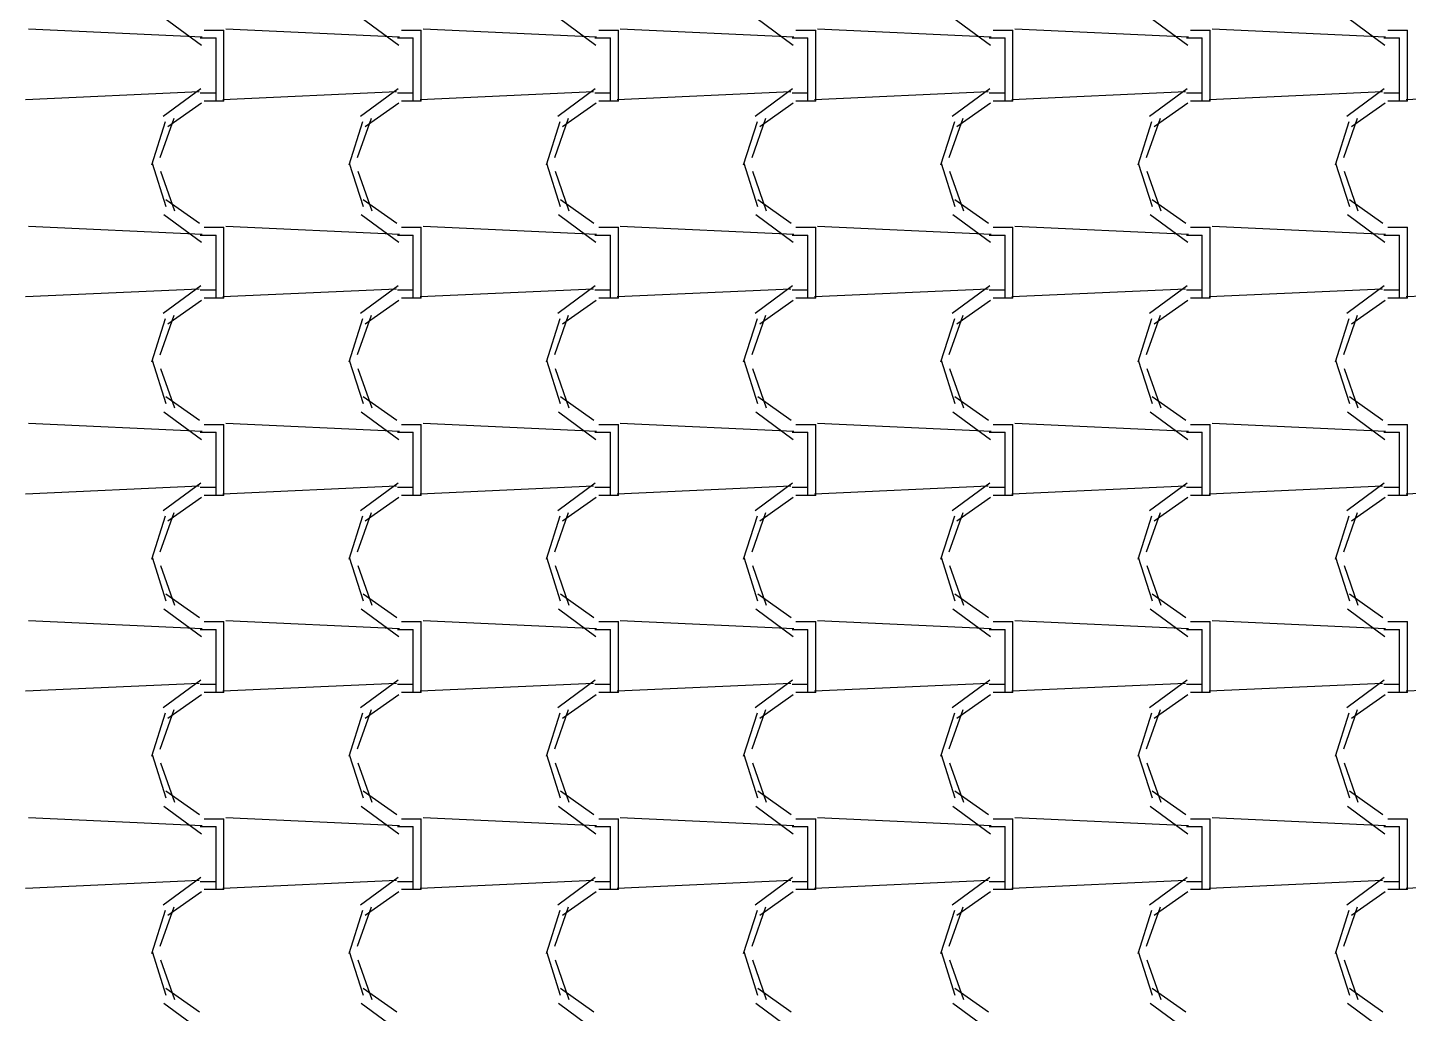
# Model space of a CAD drawing. Header units: millimetres. Extents: x -336 to -33, y -135 to 770.
# Drawn here: x -304.576 to -302.476, y 720.621 to 722.121 of the extents above; entities that cross this region are included whole.
import ezdxf

# ---------------------------------------------------------------- set-up
doc = ezdxf.new("R2010")
doc.units = ezdxf.units.MM
doc.header["$LTSCALE"] = 50
doc.header["$MEASUREMENT"] = 0
doc.layers.add('-HIDRO', color=8, linetype='CONTINUOUS')

msp = doc.modelspace()

# ---------------------------------------------------------------- linework, layer by layer
at = {"layer": '-HIDRO', "linetype": 'Continuous'}
for p, q in [((-304.3686, 722.136), (-304.3116, 722.094)), ((-304.0686, 722.136), (-304.0116, 722.094)), ((-303.7686, 722.136), (-303.7116, 722.094)), ((-303.4686, 722.136), (-303.4116, 722.094)), ((-303.1686, 722.136), (-303.1116, 722.094)), ((-302.8686, 722.136), (-302.8116, 722.094)), ((-302.5686, 722.136), (-302.5116, 722.094)), ((-304.3106, 722.106), (-304.5746, 722.118)), ((-304.3074, 722.1169), (-304.2774, 722.1169)), ((-304.2774, 722.0209), (-304.2774, 722.1169)), ((-304.0106, 722.106), (-304.2746, 722.118)), ((-304.0074, 722.1169), (-303.9774, 722.1169)), ((-303.9774, 722.0209), (-303.9774, 722.1169)), ((-303.7106, 722.106), (-303.9746, 722.118)), ((-303.7074, 722.1169), (-303.6774, 722.1169)), ((-303.6774, 722.0209), (-303.6774, 722.1169)), ((-303.4106, 722.106), (-303.6746, 722.118)), ((-303.4074, 722.1169), (-303.3774, 722.1169)), ((-303.3774, 722.0209), (-303.3774, 722.1169)), ((-303.1106, 722.106), (-303.3746, 722.118)), ((-303.1074, 722.1169), (-303.0774, 722.1169)), ((-303.0774, 722.0209), (-303.0774, 722.1169)), ((-302.8106, 722.106), (-303.0746, 722.118)), ((-302.8074, 722.1169), (-302.7774, 722.1169)), ((-302.7774, 722.0209), (-302.7774, 722.1169)), ((-302.5106, 722.106), (-302.7746, 722.118)), ((-302.5074, 722.1169), (-302.4774, 722.1169)), ((-302.4774, 722.0209), (-302.4774, 722.1169)), ((-304.3134, 722.1049), (-304.2894, 722.1049)), ((-304.2894, 722.0209), (-304.2894, 722.1049)), ((-304.0134, 722.1049), (-303.9894, 722.1049)), ((-303.9894, 722.0209), (-303.9894, 722.1049)), ((-303.7134, 722.1049), (-303.6894, 722.1049)), ((-303.6894, 722.0209), (-303.6894, 722.1049)), ((-303.4134, 722.1049), (-303.3894, 722.1049)), ((-303.3894, 722.0209), (-303.3894, 722.1049)), ((-303.1134, 722.1049), (-303.0894, 722.1049)), ((-303.0894, 722.0209), (-303.0894, 722.1049)), ((-302.8134, 722.1049), (-302.7894, 722.1049)), ((-302.7894, 722.0209), (-302.7894, 722.1049)), ((-302.5134, 722.1049), (-302.4894, 722.1049)), ((-302.4894, 722.0209), (-302.4894, 722.1049)), ((-304.3152, 722.0228), (-304.5792, 722.0108)), ((-304.3126, 722.0275), (-304.3696, 721.9855)), ((-304.0152, 722.0228), (-304.2792, 722.0108)), ((-304.0126, 722.0275), (-304.0696, 721.9855)), ((-303.7152, 722.0228), (-303.9792, 722.0108)), ((-303.7126, 722.0275), (-303.7696, 721.9855)), ((-303.4152, 722.0228), (-303.6792, 722.0108)), ((-303.4126, 722.0275), (-303.4696, 721.9855)), ((-303.1152, 722.0228), (-303.3792, 722.0108)), ((-303.1126, 722.0275), (-303.1696, 721.9855)), ((-302.8152, 722.0228), (-303.0792, 722.0108)), ((-302.8126, 722.0275), (-302.8696, 721.9855)), ((-302.5152, 722.0228), (-302.7792, 722.0108)), ((-302.5126, 722.0275), (-302.5696, 721.9855)), ((-302.2152, 722.0228), (-302.4792, 722.0108)), ((-304.3115, 722.0054), (-304.3625, 721.9694)), ((-304.2894, 722.0209), (-304.3134, 722.0209)), ((-304.2774, 722.0089), (-304.3074, 722.0089)), ((-304.2894, 722.0089), (-304.2894, 722.0209)), ((-304.2774, 722.0089), (-304.2774, 722.0209)), ((-304.0115, 722.0054), (-304.0625, 721.9694)), ((-303.9894, 722.0209), (-304.0134, 722.0209)), ((-303.9774, 722.0089), (-304.0074, 722.0089)), ((-303.9894, 722.0089), (-303.9894, 722.0209)), ((-303.9774, 722.0089), (-303.9774, 722.0209)), ((-303.7115, 722.0054), (-303.7625, 721.9694)), ((-303.6894, 722.0209), (-303.7134, 722.0209)), ((-303.6774, 722.0089), (-303.7074, 722.0089)), ((-303.6894, 722.0089), (-303.6894, 722.0209)), ((-303.6774, 722.0089), (-303.6774, 722.0209)), ((-303.4115, 722.0054), (-303.4625, 721.9694)), ((-303.3894, 722.0209), (-303.4134, 722.0209)), ((-303.3774, 722.0089), (-303.4074, 722.0089)), ((-303.3894, 722.0089), (-303.3894, 722.0209)), ((-303.3774, 722.0089), (-303.3774, 722.0209)), ((-303.1115, 722.0054), (-303.1625, 721.9694)), ((-303.0894, 722.0209), (-303.1134, 722.0209)), ((-303.0774, 722.0089), (-303.1074, 722.0089)), ((-303.0894, 722.0089), (-303.0894, 722.0209)), ((-303.0774, 722.0089), (-303.0774, 722.0209)), ((-302.8115, 722.0054), (-302.8625, 721.9694)), ((-302.7894, 722.0209), (-302.8134, 722.0209)), ((-302.7774, 722.0089), (-302.8074, 722.0089)), ((-302.7894, 722.0089), (-302.7894, 722.0209)), ((-302.7774, 722.0089), (-302.7774, 722.0209)), ((-302.5115, 722.0054), (-302.5625, 721.9694)), ((-302.4894, 722.0209), (-302.5134, 722.0209)), ((-302.4774, 722.0089), (-302.5074, 722.0089)), ((-302.4894, 722.0089), (-302.4894, 722.0209)), ((-302.4774, 722.0089), (-302.4774, 722.0209)), ((-304.3537, 721.9824), (-304.3747, 721.9224)), ((-304.0537, 721.9824), (-304.0747, 721.9224)), ((-303.7537, 721.9825), (-303.7747, 721.9225)), ((-303.4537, 721.9825), (-303.4747, 721.9225)), ((-303.1537, 721.9825), (-303.1747, 721.9225)), ((-302.8537, 721.9825), (-302.8747, 721.9225)), ((-302.5537, 721.9825), (-302.5747, 721.9225)), ((-304.3666, 721.9774), (-304.3876, 721.9114)), ((-304.0665, 721.9774), (-304.0875, 721.9114)), ((-303.7665, 721.9774), (-303.7875, 721.9114)), ((-303.4665, 721.9774), (-303.4875, 721.9114)), ((-303.1665, 721.9774), (-303.1875, 721.9114)), ((-302.8665, 721.9774), (-302.8875, 721.9114)), ((-302.5665, 721.9774), (-302.5875, 721.9114)), ((-304.3868, 721.9146), (-304.3658, 721.8486)), ((-304.3737, 721.902), (-304.3527, 721.842)), ((-304.0868, 721.9146), (-304.0658, 721.8486)), ((-304.0737, 721.902), (-304.0527, 721.842)), ((-303.7868, 721.9146), (-303.7658, 721.8486)), ((-303.7737, 721.902), (-303.7527, 721.842)), ((-303.4868, 721.9146), (-303.4658, 721.8486)), ((-303.4737, 721.902), (-303.4527, 721.842)), ((-303.1868, 721.9146), (-303.1658, 721.8486)), ((-303.1737, 721.902), (-303.1527, 721.842)), ((-302.8868, 721.9146), (-302.8658, 721.8486)), ((-302.8737, 721.902), (-302.8527, 721.842)), ((-302.5868, 721.9146), (-302.5658, 721.8486)), ((-302.5737, 721.902), (-302.5527, 721.842)), ((-304.3656, 721.8592), (-304.3146, 721.8232)), ((-304.0656, 721.8592), (-304.0146, 721.8232)), ((-303.7656, 721.8592), (-303.7146, 721.8232)), ((-303.4656, 721.8592), (-303.4146, 721.8232)), ((-303.1656, 721.8592), (-303.1146, 721.8232)), ((-302.8656, 721.8592), (-302.8146, 721.8232)), ((-302.5656, 721.8592), (-302.5146, 721.8232)), ((-304.3686, 721.836), (-304.3116, 721.794)), ((-304.0686, 721.836), (-304.0116, 721.794)), ((-303.7686, 721.836), (-303.7116, 721.794)), ((-303.4686, 721.836), (-303.4116, 721.794)), ((-303.1686, 721.836), (-303.1116, 721.794)), ((-302.8686, 721.836), (-302.8116, 721.794)), ((-302.5686, 721.836), (-302.5116, 721.794)), ((-304.3106, 721.806), (-304.5746, 721.818)), ((-304.3074, 721.8169), (-304.2774, 721.8169)), ((-304.2774, 721.7209), (-304.2774, 721.8169)), ((-304.0106, 721.806), (-304.2746, 721.818)), ((-304.0074, 721.8169), (-303.9774, 721.8169)), ((-303.9774, 721.7209), (-303.9774, 721.8169)), ((-303.7106, 721.806), (-303.9746, 721.818)), ((-303.7074, 721.8169), (-303.6774, 721.8169)), ((-303.6774, 721.7209), (-303.6774, 721.8169)), ((-303.4106, 721.806), (-303.6746, 721.818)), ((-303.4074, 721.8169), (-303.3774, 721.8169)), ((-303.3774, 721.7209), (-303.3774, 721.8169)), ((-303.1106, 721.806), (-303.3746, 721.818)), ((-303.1074, 721.8169), (-303.0774, 721.8169)), ((-303.0774, 721.7209), (-303.0774, 721.8169)), ((-302.8106, 721.806), (-303.0746, 721.818)), ((-302.8074, 721.8169), (-302.7774, 721.8169)), ((-302.7774, 721.7209), (-302.7774, 721.8169)), ((-302.5106, 721.806), (-302.7746, 721.818)), ((-302.5074, 721.8169), (-302.4774, 721.8169)), ((-302.4774, 721.7209), (-302.4774, 721.8169)), ((-304.3134, 721.8049), (-304.2894, 721.8049)), ((-304.2894, 721.7209), (-304.2894, 721.8049)), ((-304.0134, 721.8049), (-303.9894, 721.8049)), ((-303.9894, 721.7209), (-303.9894, 721.8049)), ((-303.7134, 721.8049), (-303.6894, 721.8049)), ((-303.6894, 721.7209), (-303.6894, 721.8049)), ((-303.4134, 721.8049), (-303.3894, 721.8049)), ((-303.3894, 721.7209), (-303.3894, 721.8049)), ((-303.1134, 721.8049), (-303.0894, 721.8049)), ((-303.0894, 721.7209), (-303.0894, 721.8049)), ((-302.8134, 721.8049), (-302.7894, 721.8049)), ((-302.7894, 721.7209), (-302.7894, 721.8049)), ((-302.5134, 721.8049), (-302.4894, 721.8049)), ((-302.4894, 721.7209), (-302.4894, 721.8049)), ((-304.3152, 721.7228), (-304.5792, 721.7108)), ((-304.3126, 721.7275), (-304.3696, 721.6855)), ((-304.2894, 721.7209), (-304.3134, 721.7209)), ((-304.2774, 721.7089), (-304.3074, 721.7089)), ((-304.2894, 721.7089), (-304.2894, 721.7209)), ((-304.0152, 721.7228), (-304.2792, 721.7108)), ((-304.2774, 721.7089), (-304.2774, 721.7209)), ((-304.0126, 721.7275), (-304.0696, 721.6855)), ((-303.9894, 721.7209), (-304.0134, 721.7209)), ((-303.9774, 721.7089), (-304.0074, 721.7089)), ((-303.9894, 721.7089), (-303.9894, 721.7209)), ((-303.7152, 721.7228), (-303.9792, 721.7108)), ((-303.9774, 721.7089), (-303.9774, 721.7209)), ((-303.7126, 721.7275), (-303.7696, 721.6855)), ((-303.6894, 721.7209), (-303.7134, 721.7209)), ((-303.6774, 721.7089), (-303.7074, 721.7089)), ((-303.6894, 721.7089), (-303.6894, 721.7209)), ((-303.4152, 721.7228), (-303.6792, 721.7108)), ((-303.6774, 721.7089), (-303.6774, 721.7209)), ((-303.4126, 721.7275), (-303.4696, 721.6855)), ((-303.3894, 721.7209), (-303.4134, 721.7209)), ((-303.3774, 721.7089), (-303.4074, 721.7089)), ((-303.3894, 721.7089), (-303.3894, 721.7209)), ((-303.1152, 721.7228), (-303.3792, 721.7108)), ((-303.3774, 721.7089), (-303.3774, 721.7209)), ((-303.1126, 721.7275), (-303.1696, 721.6855)), ((-303.0894, 721.7209), (-303.1134, 721.7209)), ((-303.0774, 721.7089), (-303.1074, 721.7089)), ((-303.0894, 721.7089), (-303.0894, 721.7209)), ((-302.8152, 721.7228), (-303.0792, 721.7108)), ((-303.0774, 721.7089), (-303.0774, 721.7209)), ((-302.8126, 721.7275), (-302.8696, 721.6855)), ((-302.7894, 721.7209), (-302.8134, 721.7209)), ((-302.7774, 721.7089), (-302.8074, 721.7089)), ((-302.7894, 721.7089), (-302.7894, 721.7209)), ((-302.5152, 721.7228), (-302.7792, 721.7108)), ((-302.7774, 721.7089), (-302.7774, 721.7209)), ((-302.5126, 721.7275), (-302.5696, 721.6855)), ((-302.4894, 721.7209), (-302.5134, 721.7209)), ((-302.4774, 721.7089), (-302.5074, 721.7089)), ((-302.4894, 721.7089), (-302.4894, 721.7209)), ((-302.2152, 721.7228), (-302.4792, 721.7108)), ((-302.4774, 721.7089), (-302.4774, 721.7209)), ((-304.3115, 721.7054), (-304.3625, 721.6694)), ((-304.0115, 721.7054), (-304.0625, 721.6694)), ((-303.7115, 721.7054), (-303.7625, 721.6694)), ((-303.4115, 721.7054), (-303.4625, 721.6694)), ((-303.1115, 721.7054), (-303.1625, 721.6694)), ((-302.8115, 721.7054), (-302.8625, 721.6694)), ((-302.5115, 721.7054), (-302.5625, 721.6694)), ((-304.3666, 721.6774), (-304.3876, 721.6114)), ((-304.3537, 721.6824), (-304.3747, 721.6224)), ((-304.0665, 721.6774), (-304.0875, 721.6114)), ((-304.0537, 721.6825), (-304.0747, 721.6225)), ((-303.7665, 721.6774), (-303.7875, 721.6114)), ((-303.7537, 721.6825), (-303.7747, 721.6225)), ((-303.4665, 721.6774), (-303.4875, 721.6114)), ((-303.4537, 721.6825), (-303.4747, 721.6225)), ((-303.1665, 721.6774), (-303.1875, 721.6114)), ((-303.1537, 721.6825), (-303.1747, 721.6225)), ((-302.8665, 721.6774), (-302.8875, 721.6114)), ((-302.8537, 721.6825), (-302.8747, 721.6225)), ((-302.5665, 721.6774), (-302.5875, 721.6114)), ((-302.5537, 721.6825), (-302.5747, 721.6225)), ((-304.3868, 721.6146), (-304.3658, 721.5486)), ((-304.0868, 721.6146), (-304.0658, 721.5486)), ((-303.7868, 721.6146), (-303.7658, 721.5486)), ((-303.4868, 721.6146), (-303.4658, 721.5486)), ((-303.1868, 721.6146), (-303.1658, 721.5486)), ((-302.8868, 721.6146), (-302.8658, 721.5486)), ((-302.5868, 721.6146), (-302.5658, 721.5486)), ((-304.3737, 721.602), (-304.3527, 721.542)), ((-304.0737, 721.602), (-304.0527, 721.542)), ((-303.7737, 721.602), (-303.7527, 721.542)), ((-303.4737, 721.602), (-303.4527, 721.542)), ((-303.1737, 721.602), (-303.1527, 721.542)), ((-302.8737, 721.602), (-302.8527, 721.542)), ((-302.5737, 721.602), (-302.5527, 721.542)), ((-304.3656, 721.5592), (-304.3146, 721.5232)), ((-304.0656, 721.5592), (-304.0146, 721.5232)), ((-303.7656, 721.5592), (-303.7146, 721.5232)), ((-303.4656, 721.5592), (-303.4146, 721.5232)), ((-303.1656, 721.5592), (-303.1146, 721.5232)), ((-302.8656, 721.5592), (-302.8146, 721.5232)), ((-302.5656, 721.5592), (-302.5146, 721.5232)), ((-304.3686, 721.536), (-304.3116, 721.494)), ((-304.0686, 721.536), (-304.0116, 721.494)), ((-303.7686, 721.536), (-303.7116, 721.494)), ((-303.4686, 721.536), (-303.4116, 721.494)), ((-303.1686, 721.536), (-303.1116, 721.494)), ((-302.8686, 721.536), (-302.8116, 721.494)), ((-302.5686, 721.536), (-302.5116, 721.494)), ((-304.3106, 721.506), (-304.5746, 721.518)), ((-304.3134, 721.5049), (-304.2894, 721.5049)), ((-304.3074, 721.5169), (-304.2774, 721.5169)), ((-304.2894, 721.4209), (-304.2894, 721.5049)), ((-304.2774, 721.4209), (-304.2774, 721.5169)), ((-304.0106, 721.506), (-304.2746, 721.518)), ((-304.0134, 721.5049), (-303.9894, 721.5049)), ((-304.0074, 721.5169), (-303.9774, 721.5169)), ((-303.9894, 721.4209), (-303.9894, 721.5049)), ((-303.9774, 721.4209), (-303.9774, 721.5169)), ((-303.7106, 721.506), (-303.9746, 721.518)), ((-303.7134, 721.5049), (-303.6894, 721.5049)), ((-303.7074, 721.5169), (-303.6774, 721.5169)), ((-303.6894, 721.4209), (-303.6894, 721.5049)), ((-303.6774, 721.4209), (-303.6774, 721.5169)), ((-303.4106, 721.506), (-303.6746, 721.518)), ((-303.4134, 721.5049), (-303.3894, 721.5049)), ((-303.4074, 721.5169), (-303.3774, 721.5169)), ((-303.3894, 721.4209), (-303.3894, 721.5049)), ((-303.3774, 721.4209), (-303.3774, 721.5169)), ((-303.1106, 721.506), (-303.3746, 721.518)), ((-303.1134, 721.5049), (-303.0894, 721.5049)), ((-303.1074, 721.5169), (-303.0774, 721.5169)), ((-303.0894, 721.4209), (-303.0894, 721.5049)), ((-303.0774, 721.4209), (-303.0774, 721.5169)), ((-302.8106, 721.506), (-303.0746, 721.518)), ((-302.8134, 721.5049), (-302.7894, 721.5049)), ((-302.8074, 721.5169), (-302.7774, 721.5169)), ((-302.7894, 721.4209), (-302.7894, 721.5049)), ((-302.7774, 721.4209), (-302.7774, 721.5169)), ((-302.5106, 721.506), (-302.7746, 721.518)), ((-302.5134, 721.5049), (-302.4894, 721.5049)), ((-302.5074, 721.5169), (-302.4774, 721.5169)), ((-302.4894, 721.4209), (-302.4894, 721.5049)), ((-302.4774, 721.4209), (-302.4774, 721.5169)), ((-304.3152, 721.4228), (-304.5792, 721.4108)), ((-304.3126, 721.4275), (-304.3696, 721.3855)), ((-304.2894, 721.4209), (-304.3134, 721.4209)), ((-304.2894, 721.4089), (-304.2894, 721.4209)), ((-304.0152, 721.4228), (-304.2792, 721.4108)), ((-304.2774, 721.4089), (-304.2774, 721.4209)), ((-304.0126, 721.4275), (-304.0696, 721.3855)), ((-303.9894, 721.4209), (-304.0134, 721.4209)), ((-303.9894, 721.4089), (-303.9894, 721.4209)), ((-303.7152, 721.4228), (-303.9792, 721.4108)), ((-303.9774, 721.4089), (-303.9774, 721.4209)), ((-303.7126, 721.4275), (-303.7696, 721.3855)), ((-303.6894, 721.4209), (-303.7134, 721.4209)), ((-303.6894, 721.4089), (-303.6894, 721.4209)), ((-303.4152, 721.4228), (-303.6792, 721.4108)), ((-303.6774, 721.4089), (-303.6774, 721.4209)), ((-303.4126, 721.4275), (-303.4696, 721.3855)), ((-303.3894, 721.4209), (-303.4134, 721.4209)), ((-303.3894, 721.4089), (-303.3894, 721.4209)), ((-303.1152, 721.4228), (-303.3792, 721.4108)), ((-303.3774, 721.4089), (-303.3774, 721.4209)), ((-303.1126, 721.4275), (-303.1696, 721.3855)), ((-303.0894, 721.4209), (-303.1134, 721.4209)), ((-303.0894, 721.4089), (-303.0894, 721.4209)), ((-302.8152, 721.4228), (-303.0792, 721.4108)), ((-303.0774, 721.4089), (-303.0774, 721.4209)), ((-302.8126, 721.4275), (-302.8696, 721.3855)), ((-302.7894, 721.4209), (-302.8134, 721.4209)), ((-302.7894, 721.4089), (-302.7894, 721.4209)), ((-302.5152, 721.4228), (-302.7792, 721.4108)), ((-302.7774, 721.4089), (-302.7774, 721.4209)), ((-302.5126, 721.4275), (-302.5696, 721.3855)), ((-302.4894, 721.4209), (-302.5134, 721.4209)), ((-302.4894, 721.4089), (-302.4894, 721.4209)), ((-302.2152, 721.4228), (-302.4792, 721.4108)), ((-302.4774, 721.4089), (-302.4774, 721.4209)), ((-304.3115, 721.4054), (-304.3625, 721.3694)), ((-304.2774, 721.4089), (-304.3074, 721.4089)), ((-304.0115, 721.4054), (-304.0625, 721.3694)), ((-303.9774, 721.4089), (-304.0074, 721.4089)), ((-303.7115, 721.4054), (-303.7625, 721.3694)), ((-303.6774, 721.4089), (-303.7074, 721.4089)), ((-303.4115, 721.4054), (-303.4625, 721.3694)), ((-303.3774, 721.4089), (-303.4074, 721.4089)), ((-303.1115, 721.4054), (-303.1625, 721.3694)), ((-303.0774, 721.4089), (-303.1074, 721.4089)), ((-302.8115, 721.4054), (-302.8625, 721.3694)), ((-302.7774, 721.4089), (-302.8074, 721.4089)), ((-302.5115, 721.4054), (-302.5625, 721.3694)), ((-302.4774, 721.4089), (-302.5074, 721.4089)), ((-304.3666, 721.3774), (-304.3876, 721.3114)), ((-304.3537, 721.3824), (-304.3747, 721.3224)), ((-304.0665, 721.3774), (-304.0875, 721.3114)), ((-304.0537, 721.3825), (-304.0747, 721.3225)), ((-303.7665, 721.3774), (-303.7875, 721.3114)), ((-303.7537, 721.3825), (-303.7747, 721.3225)), ((-303.4665, 721.3774), (-303.4875, 721.3114)), ((-303.4537, 721.3825), (-303.4747, 721.3225)), ((-303.1665, 721.3774), (-303.1875, 721.3114)), ((-303.1537, 721.3825), (-303.1747, 721.3225)), ((-302.8665, 721.3774), (-302.8875, 721.3114)), ((-302.8537, 721.3825), (-302.8747, 721.3225)), ((-302.5665, 721.3774), (-302.5875, 721.3114)), ((-302.5537, 721.3825), (-302.5747, 721.3225)), ((-304.3868, 721.3146), (-304.3658, 721.2486)), ((-304.0868, 721.3146), (-304.0658, 721.2486)), ((-303.7868, 721.3146), (-303.7658, 721.2486)), ((-303.4868, 721.3146), (-303.4658, 721.2486)), ((-303.1868, 721.3146), (-303.1658, 721.2486)), ((-302.8868, 721.3146), (-302.8658, 721.2486)), ((-302.5868, 721.3146), (-302.5658, 721.2486)), ((-304.3737, 721.302), (-304.3527, 721.242)), ((-304.0737, 721.302), (-304.0527, 721.242)), ((-303.7737, 721.302), (-303.7527, 721.242)), ((-303.4737, 721.302), (-303.4527, 721.242)), ((-303.1737, 721.302), (-303.1527, 721.242)), ((-302.8737, 721.302), (-302.8527, 721.242)), ((-302.5737, 721.302), (-302.5527, 721.242)), ((-304.3656, 721.2592), (-304.3146, 721.2232)), ((-304.0656, 721.2592), (-304.0146, 721.2232)), ((-303.7656, 721.2592), (-303.7146, 721.2232)), ((-303.4656, 721.2592), (-303.4146, 721.2232)), ((-303.1656, 721.2592), (-303.1146, 721.2232)), ((-302.8656, 721.2592), (-302.8146, 721.2232)), ((-302.5656, 721.2592), (-302.5146, 721.2232)), ((-304.3686, 721.236), (-304.3116, 721.194)), ((-304.0686, 721.236), (-304.0116, 721.194)), ((-303.7686, 721.236), (-303.7116, 721.194)), ((-303.4686, 721.236), (-303.4116, 721.194)), ((-303.1686, 721.236), (-303.1116, 721.194)), ((-302.8686, 721.236), (-302.8116, 721.194)), ((-302.5686, 721.236), (-302.5116, 721.194)), ((-304.3106, 721.206), (-304.5746, 721.218)), ((-304.3134, 721.2049), (-304.2894, 721.2049)), ((-304.3074, 721.2169), (-304.2774, 721.2169)), ((-304.2894, 721.1209), (-304.2894, 721.2049)), ((-304.2774, 721.1209), (-304.2774, 721.2169)), ((-304.0106, 721.206), (-304.2746, 721.218)), ((-304.0134, 721.2049), (-303.9894, 721.2049)), ((-304.0074, 721.2169), (-303.9774, 721.2169)), ((-303.9894, 721.1209), (-303.9894, 721.2049)), ((-303.9774, 721.1209), (-303.9774, 721.2169)), ((-303.7106, 721.206), (-303.9746, 721.218)), ((-303.7134, 721.2049), (-303.6894, 721.2049)), ((-303.7074, 721.2169), (-303.6774, 721.2169)), ((-303.6894, 721.1209), (-303.6894, 721.2049)), ((-303.6774, 721.1209), (-303.6774, 721.2169)), ((-303.4106, 721.206), (-303.6746, 721.218)), ((-303.4134, 721.2049), (-303.3894, 721.2049)), ((-303.4074, 721.2169), (-303.3774, 721.2169)), ((-303.3894, 721.1209), (-303.3894, 721.2049)), ((-303.3774, 721.1209), (-303.3774, 721.2169)), ((-303.1106, 721.206), (-303.3746, 721.218)), ((-303.1134, 721.2049), (-303.0894, 721.2049)), ((-303.1074, 721.2169), (-303.0774, 721.2169)), ((-303.0894, 721.1209), (-303.0894, 721.2049)), ((-303.0774, 721.1209), (-303.0774, 721.2169)), ((-302.8106, 721.206), (-303.0746, 721.218)), ((-302.8134, 721.2049), (-302.7894, 721.2049)), ((-302.8074, 721.2169), (-302.7774, 721.2169)), ((-302.7894, 721.1209), (-302.7894, 721.2049)), ((-302.7774, 721.1209), (-302.7774, 721.2169)), ((-302.5106, 721.206), (-302.7746, 721.218)), ((-302.5134, 721.2049), (-302.4894, 721.2049)), ((-302.5074, 721.2169), (-302.4774, 721.2169)), ((-302.4894, 721.1209), (-302.4894, 721.2049)), ((-302.4774, 721.1209), (-302.4774, 721.2169)), ((-304.3152, 721.1228), (-304.5792, 721.1108)), ((-304.3126, 721.1275), (-304.3696, 721.0855)), ((-304.2894, 721.1209), (-304.3134, 721.1209)), ((-304.2894, 721.1089), (-304.2894, 721.1209)), ((-304.0152, 721.1228), (-304.2792, 721.1108)), ((-304.2774, 721.1089), (-304.2774, 721.1209)), ((-304.0126, 721.1275), (-304.0696, 721.0855)), ((-303.9894, 721.1209), (-304.0134, 721.1209)), ((-303.9894, 721.1089), (-303.9894, 721.1209)), ((-303.7152, 721.1228), (-303.9792, 721.1108)), ((-303.9774, 721.1089), (-303.9774, 721.1209)), ((-303.7126, 721.1275), (-303.7696, 721.0855)), ((-303.6894, 721.1209), (-303.7134, 721.1209)), ((-303.6894, 721.1089), (-303.6894, 721.1209)), ((-303.4152, 721.1228), (-303.6792, 721.1108)), ((-303.6774, 721.1089), (-303.6774, 721.1209)), ((-303.4126, 721.1275), (-303.4696, 721.0855)), ((-303.3894, 721.1209), (-303.4134, 721.1209)), ((-303.3894, 721.1089), (-303.3894, 721.1209)), ((-303.1152, 721.1228), (-303.3792, 721.1108)), ((-303.3774, 721.1089), (-303.3774, 721.1209)), ((-303.1126, 721.1275), (-303.1696, 721.0855)), ((-303.0894, 721.1209), (-303.1134, 721.1209)), ((-303.0894, 721.1089), (-303.0894, 721.1209)), ((-302.8152, 721.1228), (-303.0792, 721.1108)), ((-303.0774, 721.1089), (-303.0774, 721.1209)), ((-302.8126, 721.1275), (-302.8696, 721.0855)), ((-302.7894, 721.1209), (-302.8134, 721.1209)), ((-302.7894, 721.1089), (-302.7894, 721.1209)), ((-302.5152, 721.1228), (-302.7792, 721.1108)), ((-302.7774, 721.1089), (-302.7774, 721.1209)), ((-302.5126, 721.1275), (-302.5696, 721.0855)), ((-302.4894, 721.1209), (-302.5134, 721.1209)), ((-302.4894, 721.1089), (-302.4894, 721.1209)), ((-302.2152, 721.1228), (-302.4792, 721.1108)), ((-302.4774, 721.1089), (-302.4774, 721.1209)), ((-304.3115, 721.1054), (-304.3625, 721.0694)), ((-304.2774, 721.1089), (-304.3074, 721.1089)), ((-304.0115, 721.1054), (-304.0625, 721.0694)), ((-303.9774, 721.1089), (-304.0074, 721.1089)), ((-303.7115, 721.1054), (-303.7625, 721.0694)), ((-303.6774, 721.1089), (-303.7074, 721.1089)), ((-303.4115, 721.1054), (-303.4625, 721.0694)), ((-303.3774, 721.1089), (-303.4074, 721.1089)), ((-303.1115, 721.1054), (-303.1625, 721.0694)), ((-303.0774, 721.1089), (-303.1074, 721.1089)), ((-302.8115, 721.1054), (-302.8625, 721.0694)), ((-302.7774, 721.1089), (-302.8074, 721.1089)), ((-302.5115, 721.1054), (-302.5625, 721.0694)), ((-302.4774, 721.1089), (-302.5074, 721.1089)), ((-304.3666, 721.0774), (-304.3876, 721.0114)), ((-304.3537, 721.0824), (-304.3747, 721.0224)), ((-304.0665, 721.0774), (-304.0875, 721.0114)), ((-304.0537, 721.0825), (-304.0747, 721.0225)), ((-303.7665, 721.0774), (-303.7875, 721.0114)), ((-303.7537, 721.0825), (-303.7747, 721.0225)), ((-303.4665, 721.0774), (-303.4875, 721.0114)), ((-303.4537, 721.0825), (-303.4747, 721.0225)), ((-303.1665, 721.0774), (-303.1875, 721.0114)), ((-303.1537, 721.0825), (-303.1747, 721.0225)), ((-302.8665, 721.0774), (-302.8875, 721.0114)), ((-302.8537, 721.0825), (-302.8747, 721.0225)), ((-302.5665, 721.0774), (-302.5875, 721.0114)), ((-302.5537, 721.0825), (-302.5747, 721.0225)), ((-304.3868, 721.0146), (-304.3658, 720.9486)), ((-304.0868, 721.0146), (-304.0658, 720.9486)), ((-303.7868, 721.0146), (-303.7658, 720.9486)), ((-303.4868, 721.0146), (-303.4658, 720.9486)), ((-303.1868, 721.0146), (-303.1658, 720.9486)), ((-302.8868, 721.0146), (-302.8658, 720.9486)), ((-302.5868, 721.0146), (-302.5658, 720.9486)), ((-304.3737, 721.002), (-304.3527, 720.942)), ((-304.0737, 721.002), (-304.0527, 720.942)), ((-303.7737, 721.002), (-303.7527, 720.942)), ((-303.4737, 721.002), (-303.4527, 720.942)), ((-303.1737, 721.002), (-303.1527, 720.942)), ((-302.8737, 721.002), (-302.8527, 720.942)), ((-302.5737, 721.002), (-302.5527, 720.942)), ((-304.3656, 720.9592), (-304.3146, 720.9232)), ((-304.0656, 720.9592), (-304.0146, 720.9232)), ((-303.7656, 720.9592), (-303.7146, 720.9232)), ((-303.4656, 720.9592), (-303.4146, 720.9232)), ((-303.1656, 720.9592), (-303.1146, 720.9232)), ((-302.8656, 720.9592), (-302.8146, 720.9232)), ((-302.5656, 720.9592), (-302.5146, 720.9232)), ((-304.3686, 720.936), (-304.3116, 720.894)), ((-304.0686, 720.936), (-304.0116, 720.894)), ((-303.7686, 720.936), (-303.7116, 720.894)), ((-303.4686, 720.936), (-303.4116, 720.894)), ((-303.1686, 720.936), (-303.1116, 720.894)), ((-302.8686, 720.936), (-302.8116, 720.894)), ((-302.5686, 720.936), (-302.5116, 720.894)), ((-304.3106, 720.906), (-304.5746, 720.918)), ((-304.3074, 720.9169), (-304.2774, 720.9169)), ((-304.2774, 720.8209), (-304.2774, 720.9169)), ((-304.0106, 720.906), (-304.2746, 720.918)), ((-304.0074, 720.9169), (-303.9774, 720.9169)), ((-303.9774, 720.8209), (-303.9774, 720.9169)), ((-303.7106, 720.906), (-303.9746, 720.918)), ((-303.7074, 720.9169), (-303.6774, 720.9169)), ((-303.6774, 720.8209), (-303.6774, 720.9169)), ((-303.4106, 720.906), (-303.6746, 720.918)), ((-303.4074, 720.9169), (-303.3774, 720.9169)), ((-303.3774, 720.8209), (-303.3774, 720.9169)), ((-303.1106, 720.906), (-303.3746, 720.918)), ((-303.1074, 720.9169), (-303.0774, 720.9169)), ((-303.0774, 720.8209), (-303.0774, 720.9169)), ((-302.8106, 720.906), (-303.0746, 720.918)), ((-302.8074, 720.9169), (-302.7774, 720.9169)), ((-302.7774, 720.8209), (-302.7774, 720.9169)), ((-302.5106, 720.906), (-302.7746, 720.918)), ((-302.5074, 720.9169), (-302.4774, 720.9169)), ((-302.4774, 720.8209), (-302.4774, 720.9169)), ((-304.3134, 720.9049), (-304.2894, 720.9049)), ((-304.2894, 720.8209), (-304.2894, 720.9049)), ((-304.0134, 720.9049), (-303.9894, 720.9049)), ((-303.9894, 720.8209), (-303.9894, 720.9049)), ((-303.7134, 720.9049), (-303.6894, 720.9049)), ((-303.6894, 720.8209), (-303.6894, 720.9049)), ((-303.4134, 720.9049), (-303.3894, 720.9049)), ((-303.3894, 720.8209), (-303.3894, 720.9049)), ((-303.1134, 720.9049), (-303.0894, 720.9049)), ((-303.0894, 720.8209), (-303.0894, 720.9049)), ((-302.8134, 720.9049), (-302.7894, 720.9049)), ((-302.7894, 720.8209), (-302.7894, 720.9049)), ((-302.5134, 720.9049), (-302.4894, 720.9049)), ((-302.4894, 720.8209), (-302.4894, 720.9049)), ((-304.3126, 720.8275), (-304.3696, 720.7855)), ((-304.0126, 720.8275), (-304.0696, 720.7855)), ((-303.7126, 720.8275), (-303.7696, 720.7855)), ((-303.4126, 720.8275), (-303.4696, 720.7855)), ((-303.1126, 720.8275), (-303.1696, 720.7855)), ((-302.8126, 720.8275), (-302.8696, 720.7855)), ((-302.5126, 720.8275), (-302.5696, 720.7855)), ((-304.3152, 720.8228), (-304.5792, 720.8108)), ((-304.3115, 720.8054), (-304.3625, 720.7694)), ((-304.2894, 720.8209), (-304.3134, 720.8209)), ((-304.2774, 720.8089), (-304.3074, 720.8089)), ((-304.2894, 720.8089), (-304.2894, 720.8209)), ((-304.0152, 720.8228), (-304.2792, 720.8108)), ((-304.2774, 720.8089), (-304.2774, 720.8209)), ((-304.0115, 720.8054), (-304.0625, 720.7694)), ((-303.9894, 720.8209), (-304.0134, 720.8209)), ((-303.9774, 720.8089), (-304.0074, 720.8089)), ((-303.9894, 720.8089), (-303.9894, 720.8209)), ((-303.7152, 720.8228), (-303.9792, 720.8108)), ((-303.9774, 720.8089), (-303.9774, 720.8209)), ((-303.7115, 720.8054), (-303.7625, 720.7694)), ((-303.6894, 720.8209), (-303.7134, 720.8209)), ((-303.6774, 720.8089), (-303.7074, 720.8089)), ((-303.6894, 720.8089), (-303.6894, 720.8209)), ((-303.4152, 720.8228), (-303.6792, 720.8108)), ((-303.6774, 720.8089), (-303.6774, 720.8209)), ((-303.4115, 720.8054), (-303.4625, 720.7694)), ((-303.3894, 720.8209), (-303.4134, 720.8209)), ((-303.3774, 720.8089), (-303.4074, 720.8089)), ((-303.3894, 720.8089), (-303.3894, 720.8209)), ((-303.1152, 720.8228), (-303.3792, 720.8108)), ((-303.3774, 720.8089), (-303.3774, 720.8209)), ((-303.1115, 720.8054), (-303.1625, 720.7694)), ((-303.0894, 720.8209), (-303.1134, 720.8209)), ((-303.0774, 720.8089), (-303.1074, 720.8089)), ((-303.0894, 720.8089), (-303.0894, 720.8209)), ((-302.8152, 720.8228), (-303.0792, 720.8108)), ((-303.0774, 720.8089), (-303.0774, 720.8209)), ((-302.8115, 720.8054), (-302.8625, 720.7694)), ((-302.7894, 720.8209), (-302.8134, 720.8209)), ((-302.7774, 720.8089), (-302.8074, 720.8089)), ((-302.7894, 720.8089), (-302.7894, 720.8209)), ((-302.5152, 720.8228), (-302.7792, 720.8108)), ((-302.7774, 720.8089), (-302.7774, 720.8209)), ((-302.5115, 720.8054), (-302.5625, 720.7694)), ((-302.4894, 720.8209), (-302.5134, 720.8209)), ((-302.4774, 720.8089), (-302.5074, 720.8089)), ((-302.4894, 720.8089), (-302.4894, 720.8209)), ((-302.2152, 720.8228), (-302.4792, 720.8108)), ((-302.4774, 720.8089), (-302.4774, 720.8209)), ((-304.3666, 720.7774), (-304.3876, 720.7114)), ((-304.3537, 720.7825), (-304.3747, 720.7225)), ((-304.0665, 720.7774), (-304.0875, 720.7114)), ((-304.0537, 720.7825), (-304.0747, 720.7225)), ((-303.7665, 720.7774), (-303.7875, 720.7114)), ((-303.7537, 720.7825), (-303.7747, 720.7225)), ((-303.4665, 720.7774), (-303.4875, 720.7114)), ((-303.4537, 720.7825), (-303.4747, 720.7225)), ((-303.1665, 720.7774), (-303.1875, 720.7114)), ((-303.1537, 720.7825), (-303.1747, 720.7225)), ((-302.8665, 720.7774), (-302.8875, 720.7114)), ((-302.8537, 720.7825), (-302.8747, 720.7225)), ((-302.5665, 720.7774), (-302.5875, 720.7114)), ((-302.5537, 720.7825), (-302.5747, 720.7225)), ((-304.3868, 720.7146), (-304.3658, 720.6486)), ((-304.3737, 720.702), (-304.3527, 720.642)), ((-304.0868, 720.7146), (-304.0658, 720.6486)), ((-304.0737, 720.702), (-304.0527, 720.642)), ((-303.7868, 720.7146), (-303.7658, 720.6486)), ((-303.7737, 720.702), (-303.7527, 720.642)), ((-303.4868, 720.7146), (-303.4658, 720.6486)), ((-303.4737, 720.702), (-303.4527, 720.642)), ((-303.1868, 720.7146), (-303.1658, 720.6486)), ((-303.1737, 720.702), (-303.1527, 720.642)), ((-302.8868, 720.7146), (-302.8658, 720.6486)), ((-302.8737, 720.702), (-302.8527, 720.642)), ((-302.5868, 720.7146), (-302.5658, 720.6486)), ((-302.5737, 720.702), (-302.5527, 720.642)), ((-304.3656, 720.6592), (-304.3146, 720.6232)), ((-304.0656, 720.6592), (-304.0146, 720.6232)), ((-303.7656, 720.6592), (-303.7146, 720.6232)), ((-303.4656, 720.6592), (-303.4146, 720.6232)), ((-303.1656, 720.6592), (-303.1146, 720.6232)), ((-302.8656, 720.6592), (-302.8146, 720.6232)), ((-302.5656, 720.6592), (-302.5146, 720.6232)), ((-304.3686, 720.6361), (-304.3116, 720.5941)), ((-304.0686, 720.6361), (-304.0116, 720.5941)), ((-303.7686, 720.636), (-303.7116, 720.594)), ((-303.4686, 720.636), (-303.4116, 720.594)), ((-303.1686, 720.636), (-303.1116, 720.594)), ((-302.8686, 720.636), (-302.8116, 720.594)), ((-302.5686, 720.636), (-302.5116, 720.594))]:
    msp.add_line(p, q, dxfattribs=at)

doc.saveas('drawing.dxf')
